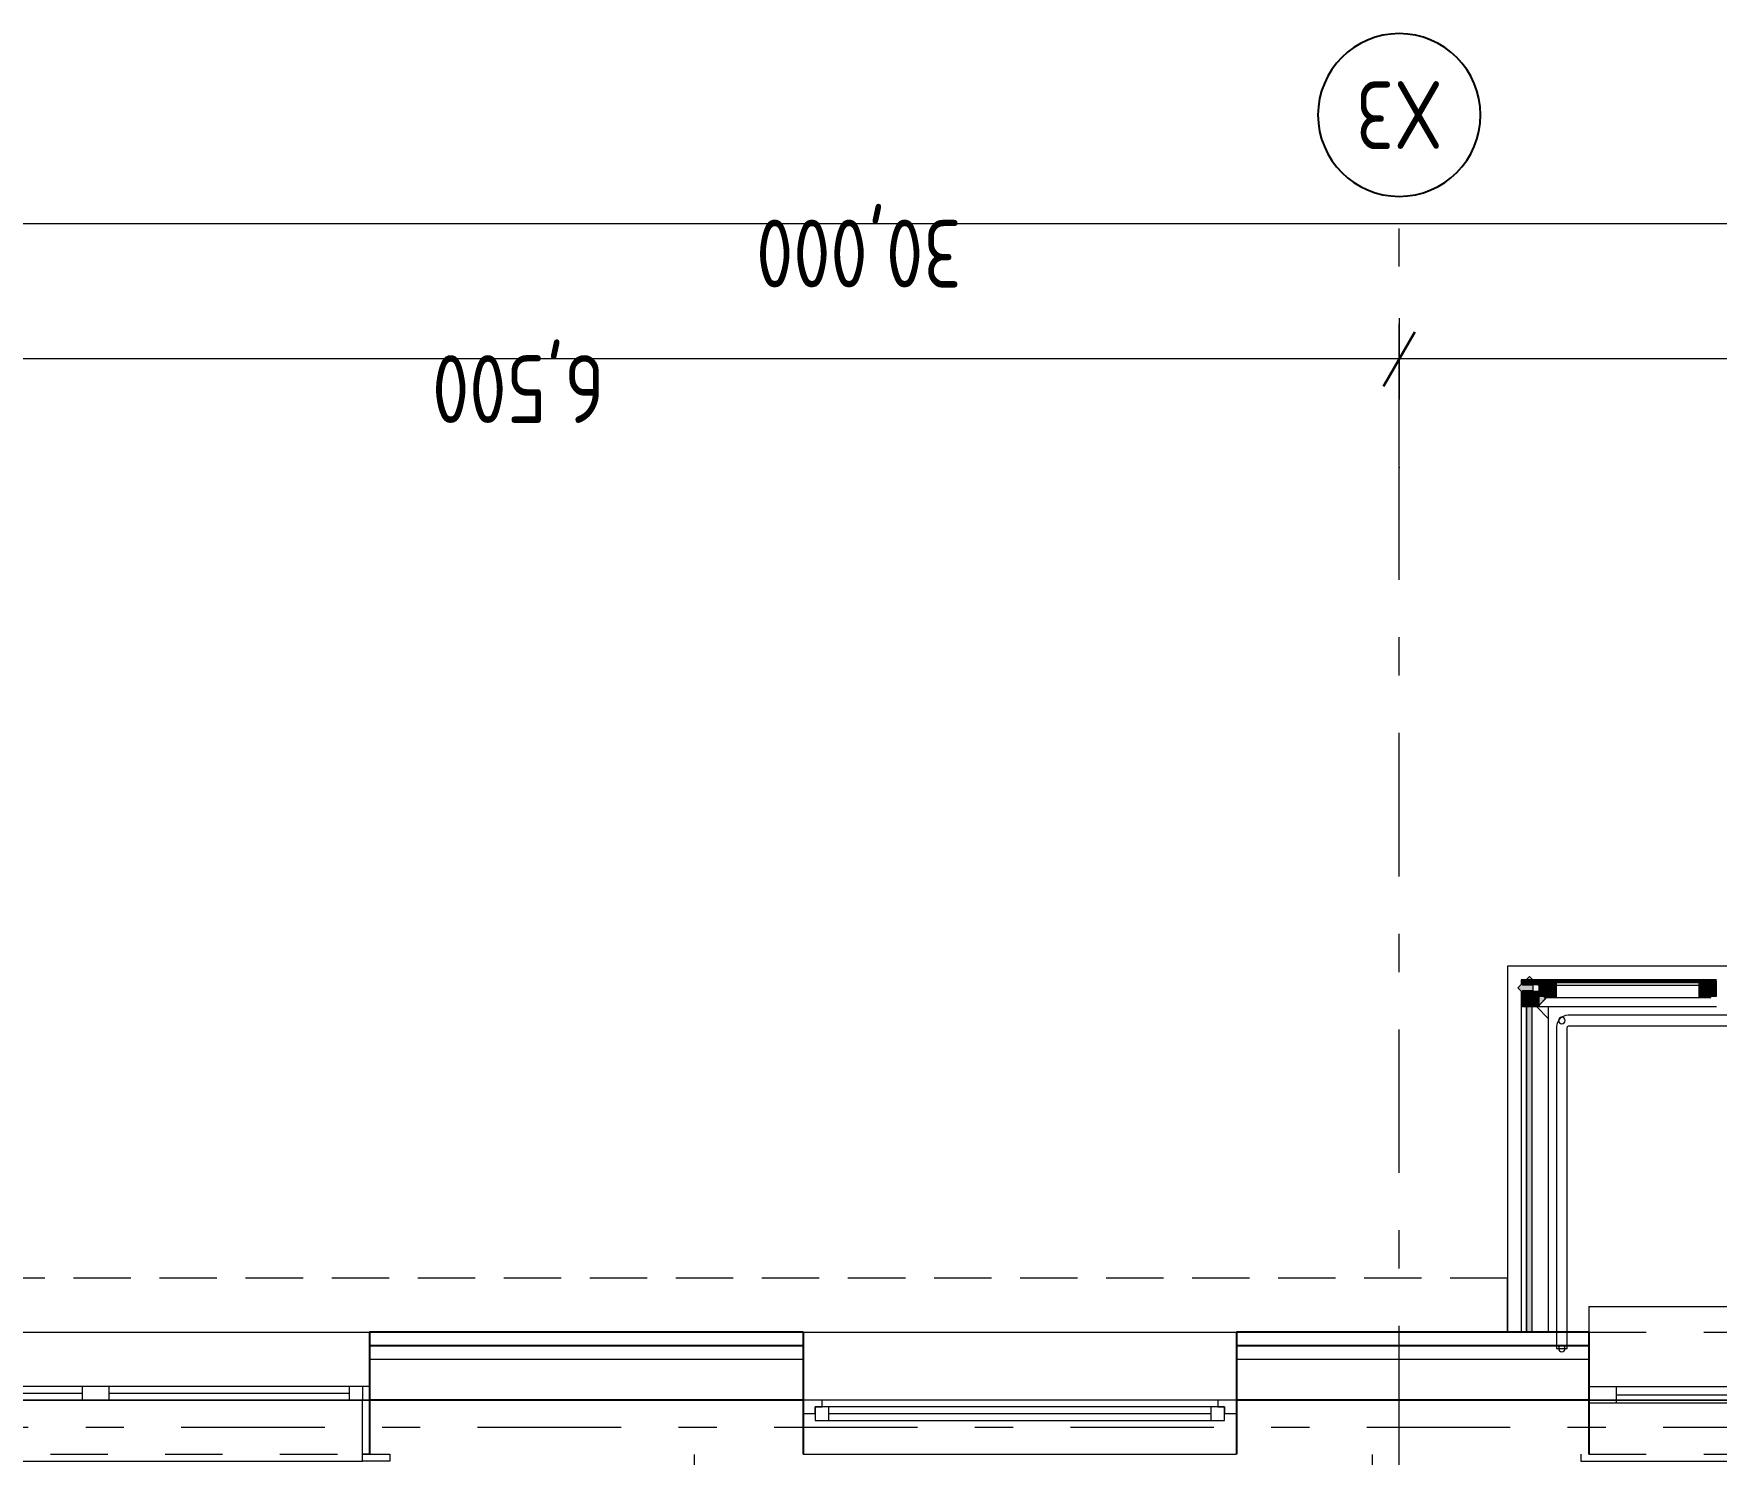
# Model space of a CAD drawing. Header units: millimetres. Extents: x 18162 to 3540582, y 72188 to 247925.
# Drawn here: x 668972 to 675181, y 96546 to 101785 of the extents above; entities that cross this region are included whole.
import ezdxf
from ezdxf.enums import TextEntityAlignment as Align

# ---------------------------------------------------------------- set-up
doc = ezdxf.new("R2010")
doc.units = ezdxf.units.MM
doc.header["$MEASUREMENT"] = 0
doc.set_wipeout_variables(frame=1)
for name, pattern in [('Dashed', [423.333333, 211.666667, -211.666667]), ('Double Dashed', [1093.611073, 529.166651, -211.666656, 141.111112, -211.666656]), ('Hidden Line', [317.5, 211.666667, -105.833333]), ('Wipeout_Contour', [1000, 0, -1000])]:
    doc.linetypes.add(name, pattern=pattern)
for name, color, linetype in [('Archicad Windows', 7, 'Continuous'), ('Dimensioning - General', 7, 'Continuous'), ('Finish - Wall', 7, 'Continuous'), ('Interior - Stair & Railing', 7, 'Continuous'), ('Structural - Bearing', 7, 'Continuous'), ('Structural - Grid', 7, 'Continuous')]:
    doc.layers.add(name, color=color, linetype=linetype)
doc.styles.add('GENERATED_STYLE_3', font='', dxfattribs={"width": 0.8})
doc.styles.get('GENERATED_STYLE_3').set_extended_font_data('ISOCPEUR MON')
doc.dimstyles.new('GENERATED_STYLE__2', dxfattribs={"dimtxt": 250, "dimasz": 152, "dimexe": 0.18, "dimexo": 0.0625, "dimgap": 0, "dimtad": 1, "dimdec": 0, "dimzin": 0, "dimdsep": 46, "dimtxsty": 'GENERATED_STYLE_3', "dimblk": 'ARROWHEAD_2', "dimblk1": 'ARROWHEAD_2', "dimblk2": 'ARROWHEAD_2', "dimcen": 0.09, "dimse1": 1, "dimse2": 1, "dimclrd": 13, "dimclre": 13, "dimclrt": 13, "dimadec": 0, "dimazin": 0, "dimtfac": 1, "dimtdec": 4, "dimtmove": 0, "dimatfit": 3, "dimfxl": 1, "dimtolj": 1, "dimtzin": 0, "dimarcsym": 0})

# ---------------------------------------------------------------- blocks, each defined once
blk = doc.blocks.new('Terrace Door 01 27[35]_3', base_point=(636137.8, 0))
at = {"layer": 'Archicad Windows', "color": 7, "linetype": 'Continuous', "lineweight": 13}
for p, q in [((674711.3, 97090.7), (676061.3, 97090.7)), ((674711.3, 97090.7), (674711.3, 96995.7)), ((676061.3, 97090.7), (676061.3, 96795.7)), ((676911.3, 97090.7), (676061.3, 97090.7)), ((676911.3, 97090.7), (676911.3, 96995.7)), ((674711.3, 96795.7), (676911.3, 96795.7)), ((674711.3, 96795.7), (674711.3, 96735.7)), ((674811.3, 96795.7), (674811.3, 96735.7)), ((674811.3, 96765.7), (676061.3, 96765.7)), ((676061.3, 96795.7), (676061.3, 96735.7)), ((676161.3, 96795.7), (676161.3, 96775.7)), ((676221.3, 96775.7), (676221.3, 96715.7)), ((676221.3, 96745.7), (676751.3, 96745.7)), ((676751.3, 96775.7), (676751.3, 96715.7)), ((676811.3, 96795.7), (676811.3, 96775.7)), ((676911.3, 96795.7), (676911.3, 96735.7)), ((674711.3, 96735.7), (674811.3, 96735.7)), ((674811.3, 96735.7), (676061.3, 96735.7)), ((676061.3, 96735.7), (676061.3, 96520.7)), ((676061.3, 96735.7), (676061.3, 96520.7)), ((676061.3, 96735.7), (676141.3, 96735.7)), ((676911.3, 96735.7), (676831.3, 96735.7)), ((676831.3, 96715.7), (676831.3, 96025.7)), ((674681.3, 96545.7), (674681.3, 96520.7)), ((674681.3, 96520.7), (676061.3, 96520.7)), ((676941.3, 96520.7), (676061.3, 96520.7)), ((676941.3, 96545.7), (676941.3, 96520.7))]:
    blk.add_line(p, q, dxfattribs=at)
at = {"layer": 'Archicad Windows', "color": 7, "linetype": 'Dashed', "lineweight": 13}
for p, q in [((674711.3, 96995.7), (676061.3, 96995.7)), ((674711.3, 96545.7), (676061.3, 96545.7))]:
    blk.add_line(p, q, dxfattribs=at)
at = {"layer": 'Archicad Windows', "color": 7, "linetype": 'Continuous', "lineweight": 13, "flags": 128}
for points in [[(676141.3, 96775.7), (676141.3, 96715.7), (676221.3, 96715.7), (676221.3, 96775.7)], [(676221.3, 96775.7), (676221.3, 96715.7), (676751.3, 96715.7), (676751.3, 96775.7)], [(676751.3, 96775.7), (676751.3, 96715.7), (676831.3, 96715.7), (676831.3, 96775.7)]]:
    blk.add_lwpolyline(points, close=True, dxfattribs=at)
at = {"layer": 'Archicad Windows', "color": 7, "linetype": 'Continuous', "lineweight": 13}
blk.add_arc((676831.3, 96715.7), 690, 180, 270, dxfattribs=at)
blk = doc.blocks.new('Window with Sidelight 27[36]_3', base_point=(636137.8, 0))
at = {"layer": 'Archicad Windows', "color": 7, "linetype": 'Continuous', "lineweight": 13}
for p, q in [((668611.3, 96995.7), (670211.3, 96995.7)), ((668611.3, 96995.7), (668611.3, 96945.7)), ((670211.3, 96995.7), (670211.3, 96945.7)), ((668611.3, 96945.7), (668611.3, 96895.7)), ((670211.3, 96945.7), (670211.3, 96895.7)), ((668611.3, 96895.7), (668611.3, 96795.7)), ((670211.3, 96895.7), (670211.3, 96795.7)), ((668636.3, 96795.7), (668611.3, 96795.7)), ((668611.3, 96795.7), (668611.3, 96745.7)), ((668611.3, 96795.7), (668611.3, 96745.7)), ((668611.3, 96545.7), (668611.3, 96745.7)), ((668611.3, 96745.7), (668636.3, 96745.7)), ((668611.3, 96745.7), (668636.3, 96745.7)), ((668611.3, 96745.7), (668611.3, 96545.7)), ((668611.3, 96745.7), (668611.3, 96545.7)), ((668686.3, 96795.7), (668636.3, 96795.7)), ((668636.3, 96795.7), (668636.3, 96745.7)), ((668636.3, 96745.7), (668636.3, 96545.7)), ((668636.3, 96745.7), (668686.3, 96745.7)), ((668686.3, 96745.7), (668686.3, 96795.7)), ((669151.3, 96795.7), (668686.3, 96795.7)), ((668686.3, 96770.7), (669151.3, 96770.7)), ((668686.3, 96745.7), (669151.3, 96745.7)), ((669201.3, 96795.7), (669151.3, 96795.7)), ((669151.3, 96795.7), (669151.3, 96745.7)), ((669151.3, 96745.7), (669201.3, 96745.7)), ((669251.3, 96795.7), (669201.3, 96795.7)), ((669201.3, 96745.7), (669251.3, 96745.7)), ((669251.3, 96745.7), (669251.3, 96795.7)), ((670136.3, 96795.7), (669251.3, 96795.7)), ((669251.3, 96770.7), (670136.3, 96770.7)), ((669251.3, 96745.7), (670136.3, 96745.7)), ((670186.3, 96795.7), (670136.3, 96795.7)), ((670136.3, 96795.7), (670136.3, 96745.7)), ((670136.3, 96745.7), (670186.3, 96745.7)), ((670211.3, 96795.7), (670186.3, 96795.7)), ((670186.3, 96795.7), (670186.3, 96745.7)), ((670186.3, 96545.7), (670186.3, 96745.7)), ((670186.3, 96745.7), (670211.3, 96745.7)), ((670186.3, 96745.7), (670211.3, 96745.7)), ((670211.3, 96795.7), (670211.3, 96745.7)), ((670211.3, 96795.7), (670211.3, 96745.7)), ((670211.3, 96745.7), (670211.3, 96545.7)), ((670211.3, 96745.7), (670211.3, 96545.7)), ((670211.3, 96745.7), (670211.3, 96545.7)), ((668536.3, 96520.7), (668536.3, 96545.7)), ((668536.3, 96545.7), (668636.3, 96545.7)), ((668611.3, 96545.7), (668536.3, 96545.7)), ((668611.3, 96545.7), (668536.3, 96545.7)), ((668636.3, 96520.7), (668536.3, 96520.7)), ((668636.3, 96545.7), (668611.3, 96545.7)), ((668636.3, 96545.7), (668636.3, 96520.7)), ((668636.3, 96520.7), (670186.3, 96520.7)), ((670211.3, 96545.7), (670186.3, 96545.7)), ((670186.3, 96545.7), (670286.3, 96545.7)), ((670186.3, 96520.7), (670186.3, 96545.7)), ((670286.3, 96520.7), (670186.3, 96520.7)), ((670211.3, 96545.7), (670286.3, 96545.7)), ((670211.3, 96545.7), (670286.3, 96545.7)), ((670286.3, 96545.7), (670286.3, 96520.7))]:
    blk.add_line(p, q, dxfattribs=at)
at = {"layer": 'Archicad Windows', "color": 7, "linetype": 'Dashed', "lineweight": 13}
blk.add_line((668611.3, 96545.7), (670211.3, 96545.7), dxfattribs=at)
blk = doc.blocks.new('Window 27[40]_3', base_point=(636137.8, 0))
at = {"layer": 'Archicad Windows', "color": 7, "linetype": 'Continuous', "lineweight": 13}
for p, q in [((671811.3, 96995.7), (673411.3, 96995.7)), ((671811.3, 96995.7), (671811.3, 96945.7)), ((673411.3, 96995.7), (673411.3, 96945.7)), ((671811.3, 96945.7), (671811.3, 96895.7)), ((673411.3, 96945.7), (673411.3, 96895.7)), ((671811.3, 96895.7), (671811.3, 96745.7)), ((673411.3, 96895.7), (673411.3, 96745.7)), ((671881.3, 96745.7), (671811.3, 96745.7)), ((671811.3, 96745.7), (671811.3, 96695.7)), ((671811.3, 96745.7), (671811.3, 96695.7)), ((671881.3, 96720.7), (671881.3, 96745.7)), ((673341.3, 96745.7), (671881.3, 96745.7)), ((673411.3, 96745.7), (673341.3, 96745.7)), ((673341.3, 96745.7), (673341.3, 96720.7)), ((673411.3, 96745.7), (673411.3, 96695.7)), ((673411.3, 96745.7), (673411.3, 96695.7)), ((671811.3, 96695.7), (671856.3, 96695.7)), ((671811.3, 96695.7), (671811.3, 96545.7)), ((671856.3, 96695.7), (671856.3, 96720.7)), ((671856.3, 96720.7), (671881.3, 96720.7)), ((671906.3, 96720.7), (671856.3, 96720.7)), ((671856.3, 96720.7), (671856.3, 96670.7)), ((671906.3, 96670.7), (671906.3, 96720.7)), ((673316.3, 96720.7), (671906.3, 96720.7)), ((671906.3, 96695.7), (673316.3, 96695.7)), ((673366.3, 96720.7), (673316.3, 96720.7)), ((673316.3, 96720.7), (673316.3, 96670.7)), ((673341.3, 96720.7), (673366.3, 96720.7)), ((673366.3, 96720.7), (673366.3, 96695.7)), ((673366.3, 96670.7), (673366.3, 96720.7)), ((673366.3, 96695.7), (673411.3, 96695.7)), ((673411.3, 96695.7), (673411.3, 96545.7)), ((671856.3, 96670.7), (671906.3, 96670.7)), ((671906.3, 96670.7), (673316.3, 96670.7)), ((671906.3, 96670.7), (673316.3, 96670.7)), ((673316.3, 96670.7), (673366.3, 96670.7)), ((671811.3, 96545.7), (673411.3, 96545.7))]:
    blk.add_line(p, q, dxfattribs=at)
blk = doc.blocks.new('*D634', base_point=(636137.8, 0))
at = {"layer": 'Dimensioning - General', "color": 13, "linetype": 'Continuous', "lineweight": 13, "transparency": 16777216}
for p, q in [((680511.3, 100735.6), (680511.3, 100435.6)), ((687011.3, 100735.6), (687011.3, 100435.6)), ((680511.3, 100585.6), (674011.3, 100585.6)), ((687011.3, 100585.6), (680511.3, 100585.6)), ((687109.1, 100585.6), (687011.3, 100585.6))]:
    blk.add_line(p, q, dxfattribs=at)
at = {"layer": 'Dimensioning - General', "color": 12, "linetype": 'Continuous', "lineweight": 35, "transparency": 16777216}
for p, q in [((680453.6, 100485.6), (680569.1, 100685.6)), ((686953.6, 100485.6), (687069.1, 100685.6))]:
    blk.add_line(p, q, dxfattribs=at)
at = {"layer": 'Dimensioning - General', "color": 13, "lineweight": 13, "transparency": 16777216, "insert": (684075.7, 100658), "char_height": 250, "attachment_point": 7, "rotation": 180, "style": 'GENERATED_STYLE_3'}
blk.add_mtext('\\A1;{\\pql;\\fISOCPEUR MON|b0|i0|c0|p0;\\W0.800000;6,500}', dxfattribs=at)
blk = doc.blocks.new('ARROWHEAD_2')
at = {"color": 0, "linetype": 'Continuous', "lineweight": 0}
for p, q in [((-0.378, -0.655), (0.378, 0.655)), ((0, 0), (-1, 0))]:
    blk.add_line(p, q, dxfattribs=at)
blk = doc.blocks.new('*D635', base_point=(636137.8, 0))
at = {"layer": 'Dimensioning - General', "color": 13, "linetype": 'Continuous', "lineweight": 13, "transparency": 16777216}
for p, q in [((674011.3, 100735.6), (674011.3, 100435.6)), ((680511.3, 100735.6), (680511.3, 100435.6)), ((674011.3, 100585.6), (667511.3, 100585.6)), ((680511.3, 100585.6), (674011.3, 100585.6))]:
    blk.add_line(p, q, dxfattribs=at)
at = {"layer": 'Dimensioning - General', "color": 12, "linetype": 'Continuous', "lineweight": 35, "transparency": 16777216}
for p, q in [((673953.6, 100485.6), (674069.1, 100685.6)), ((680453.6, 100485.6), (680569.1, 100685.6))]:
    blk.add_line(p, q, dxfattribs=at)
at = {"layer": 'Dimensioning - General', "color": 13, "lineweight": 13, "transparency": 16777216, "insert": (677575.7, 100658), "char_height": 250, "attachment_point": 7, "rotation": 180, "style": 'GENERATED_STYLE_3'}
blk.add_mtext('\\A1;{\\pql;\\fISOCPEUR MON|b0|i0|c0|p0;\\W0.800000;6,500}', dxfattribs=at)
blk = doc.blocks.new('*D636', base_point=(636137.8, 0))
at = {"layer": 'Dimensioning - General', "color": 13, "linetype": 'Continuous', "lineweight": 13, "transparency": 16777216}
for p, q in [((674011.3, 100735.6), (674011.3, 100435.6)), ((674011.3, 100585.6), (667511.3, 100585.6))]:
    blk.add_line(p, q, dxfattribs=at)
at = {"layer": 'Dimensioning - General', "color": 12, "linetype": 'Continuous', "lineweight": 35, "transparency": 16777216}
for p, q in [((667453.6, 100485.6), (667569.1, 100685.6)), ((673953.6, 100485.6), (674069.1, 100685.6))]:
    blk.add_line(p, q, dxfattribs=at)
at = {"layer": 'Dimensioning - General', "color": 13, "lineweight": 13, "transparency": 16777216, "insert": (671075.7, 100658), "char_height": 250, "attachment_point": 7, "rotation": 180, "style": 'GENERATED_STYLE_3'}
blk.add_mtext('\\A1;{\\pql;\\fISOCPEUR MON|b0|i0|c0|p0;\\W0.800000;6,500}', dxfattribs=at)
blk = doc.blocks.new('*D637', base_point=(636137.8, 0))
at = {"layer": 'Dimensioning - General', "color": 13, "linetype": 'Continuous', "lineweight": 13, "transparency": 16777216}
for p, q in [((667511.3, 100735.6), (667511.3, 100435.6)), ((667511.3, 100585.6), (663511.3, 100585.6)), ((674011.3, 100585.6), (667511.3, 100585.6))]:
    blk.add_line(p, q, dxfattribs=at)
at = {"layer": 'Dimensioning - General', "color": 12, "linetype": 'Continuous', "lineweight": 35, "transparency": 16777216}
for p, q in [((663453.6, 100485.6), (663569.1, 100685.6)), ((667453.6, 100485.6), (667569.1, 100685.6))]:
    blk.add_line(p, q, dxfattribs=at)
at = {"layer": 'Dimensioning - General', "color": 13, "lineweight": 13, "transparency": 16777216, "insert": (665835.7, 100658), "char_height": 250, "attachment_point": 7, "rotation": 180, "style": 'GENERATED_STYLE_3'}
blk.add_mtext('\\A1;{\\pql;\\fISOCPEUR MON|b0|i0|c0|p0;\\W0.800000;4,000}', dxfattribs=at)
blk = doc.blocks.new('*D639', base_point=(636137.8, 0))
at = {"layer": 'Dimensioning - General', "color": 13, "linetype": 'Continuous', "lineweight": 13, "transparency": 16777216}
for p, q in [((657011.3, 100935.6), (657011.3, 101235.6)), ((687011.3, 100935.6), (687011.3, 101235.6)), ((656913.5, 101085.6), (657011.3, 101085.6)), ((657011.3, 101085.6), (687011.3, 101085.6)), ((687011.3, 101085.6), (687109.1, 101085.6))]:
    blk.add_line(p, q, dxfattribs=at)
at = {"layer": 'Dimensioning - General', "color": 12, "linetype": 'Continuous', "lineweight": 35, "transparency": 16777216}
for p, q in [((657069.1, 101185.6), (656953.6, 100985.6)), ((686953.6, 100985.6), (687069.1, 101185.6))]:
    blk.add_line(p, q, dxfattribs=at)
at = {"layer": 'Dimensioning - General', "color": 13, "lineweight": 13, "transparency": 16777216, "insert": (672395.6, 101158), "char_height": 250, "attachment_point": 7, "rotation": 180, "style": 'GENERATED_STYLE_3'}
blk.add_mtext('\\A1;{\\pql;\\fISOCPEUR MON|b0|i0|c0|p0;\\W0.800000;30,000}', dxfattribs=at)
blk = doc.blocks.new('Standard grid marker[331]_3', base_point=(654300.1, 96645.7))
at = {"layer": 'Structural - Grid', "color": 13, "linetype": 'Double Dashed', "lineweight": 13}
blk.add_line((655300.1, 96645.7), (689862.2, 96645.7), dxfattribs=at)
at = {"layer": 'Structural - Grid', "color": 13, "lineweight": 13, "style": 'GENERATED_STYLE_3'}
blk.add_attdef('AC_MarkerText_1', text='', height=250, rotation=180, dxfattribs=at).set_placement((691162.2, 96520.7), align=Align.TOP_CENTER)
blk = doc.blocks.new('Standard grid marker[333]_3', base_point=(674011.3, 72524.1))
at = {"layer": 'Structural - Grid', "color": 13, "linetype": 'Double Dashed', "lineweight": 13}
for p, q in [((674011.3, 100185.5), (674011.3, 101185.5)), ((674011.3, 73524.1), (674011.3, 100185.5))]:
    blk.add_line(p, q, dxfattribs=at)
at = {"layer": 'Structural - Grid', "color": 13, "linetype": 'Continuous', "lineweight": 25, "flags": 128}
blk.add_lwpolyline([(674011.3, 101785.5, 1), (674011.3, 101185.5, 1)], format="xyb", close=True, dxfattribs=at)
at = {"layer": 'Structural - Grid', "color": 13, "linetype": 'Double Dashed', "lineweight": 13}
blk.add_point((674011.3, 100185.5), dxfattribs=at)
blk.add_point((674011.3, 100185.5), dxfattribs=at)
at = {"layer": 'Structural - Grid', "color": 13, "lineweight": 13, "style": 'GENERATED_STYLE_3'}
blk.add_attdef('AC_MarkerText_1', text='', height=250, rotation=180, dxfattribs=at).set_placement((674011.3, 101360.5), align=Align.TOP_CENTER)

msp = doc.modelspace()

# ---------------------------------------------------------------- linework, layer by layer
at = {"layer": 'Finish - Wall', "color": 7, "linetype": 'Continuous', "lineweight": 13}
msp.add_line((674561.3, 96935.7), (674461.3, 96935.7), dxfattribs=at)
at = {"layer": 'Interior - Stair & Railing', "color": 7, "linetype": 'Continuous', "lineweight": 13}
for p, q in [((674624.6, 98164.3), (674613.7, 98159.8)), ((674593.9, 98135.3), (674592.7, 98132.4)), ((674597.2, 98143.3), (674593.9, 98135.3)), ((674604.4, 98152.6), (674597.2, 98143.3)), ((674613.7, 98159.8), (674604.4, 98152.6)), ((674631.3, 98119.4), (674631.4, 98119.8)), ((674631.3, 98095.7), (674631.3, 98119.4)), ((674631.4, 98119.8), (674631.7, 98121.9)), ((674631.7, 98121.9), (674632.2, 98123.1)), ((674632.2, 98123.1), (674632.9, 98124.1)), ((674632.9, 98124.1), (674633.9, 98124.9)), ((674633.9, 98124.9), (674635.1, 98125.3)), ((674635.1, 98125.3), (674637.6, 98125.7)), ((674637.6, 98125.7), (674652.4, 98125.7)), ((674652.4, 98125.7), (677445.3, 98125.7)), ((674631.3, 98079.6), (674631.3, 98095.7))]:
    msp.add_line(p, q, dxfattribs=at)
at = {"layer": 'Interior - Stair & Railing', "color": 7, "linetype": 'Continuous', "lineweight": 13, "flags": 128}
msp.add_lwpolyline([(674623.3, 98145.7, 1), (674599.3, 98145.7, 1)], format="xyb", close=True, dxfattribs=at)
at = {"layer": 'Structural - Bearing', "color": 7, "linetype": 'Continuous', "lineweight": 13, "flags": 128}
for points in [[(677711.3, 98345.7), (674411.3, 98345.7), (674411.3, 96745.7), (677711.3, 96745.7)], [(656911.3, 96745.7), (656911.3, 78545.7), (687111.3, 78545.7), (687111.3, 96745.7), (673911.3, 96745.7), (673911.3, 92545.7), (671411.3, 92545.7), (671411.3, 96745.7)]]:
    msp.add_lwpolyline(points, close=True, dxfattribs=at)
at = {"layer": 'Structural - Bearing', "color": 7, "linetype": 'Hidden Line', "lineweight": 13, "flags": 128}
msp.add_lwpolyline([(674411.3, 97195.7), (667110.9, 97195.7)], dxfattribs=at)

# ---------------------------------------------------------------- dimensions: what is measured, and where the dimension line sits
at = {"layer": 'Dimensioning - General', "color": 13, "linetype": 'Continuous', "lineweight": 13}
for base, p1, p2, angle, picture, middle in [((687011.3, 101085.6), (657011.3, 101185.5), (687011.3, 101185.5), 360, '*D639', (671881.7, 100910.6)), ((663511.3, 100585.6), (667511.3, 101185.5), (663511.3, 101185.5), 180, '*D637', (665416.9, 100410.6)), ((667511.3, 100585.6), (674011.3, 101185.5), (667511.3, 101185.5), 180, '*D636', (670656.9, 100410.6)), ((674011.3, 100585.6), (680511.3, 101185.5), (674011.3, 101185.5), 180, '*D635', (677156.9, 100410.6)), ((680511.3, 100585.6), (687011.3, 101185.5), (680511.3, 101185.5), 180, '*D634', (683656.9, 100410.6))]:
    dim = msp.add_linear_dim(base=base, p1=p1, p2=p2, angle=angle, dimstyle='GENERATED_STYLE__2', dxfattribs=at)
    dim.commit()
    dim.dimension.update_dxf_attribs({"geometry": picture, "text_midpoint": middle, "dimtype": 160, "text_rotation": 180})

# ---------------------------------------------------------------- wipeouts: each hides what was drawn before it
at = {"color": 254, "linetype": 'Wipeout_Contour', "lineweight": 0, "ltscale": 2711927.820243403}
msp.add_wipeout([(670211.3, 96995.7), (670211.3, 96945.7), (671811.3, 96945.7), (671811.3, 96995.7)], dxfattribs=at).dxf.layer = 'Structural - Bearing'

# ---------------------------------------------------------------- next in the draw order: linework, layer by layer
at = {"layer": 'Structural - Bearing', "color": 7, "linetype": 'Continuous', "lineweight": 25, "flags": 128}
msp.add_lwpolyline([(671811.3, 96995.7), (670211.3, 96995.7)], dxfattribs=at)

# ---------------------------------------------------------------- next in the draw order: wipeouts: each hides what was drawn before it
at = {"color": 254, "linetype": 'Wipeout_Contour', "lineweight": 0, "ltscale": 2044768.184542498}
msp.add_wipeout([(674466.3, 98295.7), (674461.3, 98295.7), (674466.3, 98290.7)], dxfattribs=at).dxf.layer = 'Finish - Wall'
at = {"color": 254, "linetype": 'Wipeout_Contour', "lineweight": 0, "ltscale": 3408232.926935486}
msp.add_wipeout([(674520.3, 98195.7), (674519.6, 98195), (674561.3, 98153.2), (674561.3, 98195.7), (674526.3, 98195.7)], dxfattribs=at).dxf.layer = 'Finish - Wall'
at = {"color": 254, "linetype": 'Wipeout_Contour', "lineweight": 0, "ltscale": 2711899.22192772}
msp.add_wipeout([(670211.3, 96895.7), (671811.3, 96895.7), (671811.3, 96945.7), (670211.3, 96945.7)], dxfattribs=at).dxf.layer = 'Structural - Bearing'

# ---------------------------------------------------------------- next in the draw order: linework, layer by layer
at = {"layer": 'Structural - Bearing', "color": 7, "linetype": 'Continuous', "lineweight": 25}
for p, q in [((670211.3, 96995.7), (670211.3, 96945.7)), ((671811.3, 96995.7), (671811.3, 96945.7)), ((671811.3, 96945.7), (670211.3, 96945.7))]:
    msp.add_line(p, q, dxfattribs=at)

# ---------------------------------------------------------------- next in the draw order: wipeouts: each hides what was drawn before it
at = {"color": 254, "linetype": 'Wipeout_Contour', "lineweight": 0, "ltscale": 2726350.737451561}
msp.add_wipeout([(674461.3, 98295.7), (674461.3, 98278.1), (674466.3, 98283.1), (674466.3, 98290.7)], dxfattribs=at).dxf.layer = 'Finish - Wall'
at = {"color": 254, "linetype": 'Wipeout_Contour', "lineweight": 0, "ltscale": 4091192.281197044}
msp.add_wipeout([(674526.3, 98195.7), (675181.3, 98195.7), (675181.3, 98255.7), (674543.8, 98255.7), (674562, 98237.4), (674526.3, 98201.7)], dxfattribs=at).dxf.layer = 'Finish - Wall'
at = {"color": 254, "linetype": 'Wipeout_Contour', "lineweight": 0, "ltscale": 3389007.696523684}
msp.add_wipeout([(670211.3, 96895.7), (670211.3, 96795.7), (670211.3, 96745.7), (671811.3, 96745.7), (671811.3, 96895.7)], dxfattribs=at).dxf.layer = 'Structural - Bearing'

# ---------------------------------------------------------------- next in the draw order: linework, layer by layer
at = {"layer": 'Finish - Wall', "color": 7, "linetype": 'Continuous', "lineweight": 13, "flags": 128}
msp.add_lwpolyline([(674466.3, 98295.7), (674461.3, 98295.7)], dxfattribs=at)
at = {"layer": 'Interior - Stair & Railing', "color": 7, "linetype": 'Continuous', "lineweight": 13}
for p, q in [((674635, 98165.7), (674624.6, 98164.3)), ((674636.3, 98165.7), (674635, 98165.7)), ((674652.4, 98165.7), (674636.3, 98165.7)), ((677445.3, 98165.7), (674652.4, 98165.7))]:
    msp.add_line(p, q, dxfattribs=at)
at = {"layer": 'Structural - Bearing', "color": 7, "linetype": 'Continuous', "lineweight": 25}
for p, q in [((670211.3, 96945.7), (670211.3, 96895.7)), ((671811.3, 96945.7), (671811.3, 96895.7)), ((670211.3, 96895.7), (670211.3, 96795.7))]:
    msp.add_line(p, q, dxfattribs=at)
at = {"layer": 'Structural - Bearing', "color": 7, "linetype": 'Continuous', "lineweight": 13}
msp.add_line((671811.3, 96895.7), (670211.3, 96895.7), dxfattribs=at)

# ---------------------------------------------------------------- next in the draw order: wipeouts: each hides what was drawn before it
at = {"color": 254, "linetype": 'Wipeout_Contour', "lineweight": 0, "ltscale": 2727893.749001592}
msp.add_wipeout([(674526.3, 98275.7), (675181.3, 98275.7), (675181.3, 98295.7), (674526.3, 98295.7)], dxfattribs=at).dxf.layer = 'Finish - Wall'
at = {"color": 254, "linetype": 'Wipeout_Contour', "lineweight": 0, "ltscale": 3407844.860208682}
msp.add_wipeout([(674501.3, 96995.7), (674561.3, 96995.7), (674561.3, 98153.2), (674518.9, 98195.7), (674501.3, 98195.7)], dxfattribs=at).dxf.layer = 'Finish - Wall'
at = {"color": 254, "linetype": 'Wipeout_Contour', "lineweight": 0, "ltscale": 2711742.215779492}
msp.add_wipeout([(670211.3, 96745.7), (670211.3, 96545.7), (671811.3, 96545.7), (671811.3, 96745.7)], dxfattribs=at).dxf.layer = 'Structural - Bearing'

# ---------------------------------------------------------------- next in the draw order: linework, layer by layer
at = {"layer": 'Finish - Wall', "color": 7, "linetype": 'Continuous', "lineweight": 13}
msp.add_line((674561.3, 96995.7), (674561.3, 96935.7), dxfattribs=at)
at = {"layer": 'Finish - Wall', "color": 7, "linetype": 'Continuous', "lineweight": 13, "flags": 128}
for points in [[(674561.3, 98195.7), (674561.3, 98153.2)], [(674561.3, 98153.2), (674561.3, 96995.7)]]:
    msp.add_lwpolyline(points, dxfattribs=at)
at = {"layer": 'Interior - Stair & Railing', "color": 7, "linetype": 'Continuous', "lineweight": 13}
for p, q in [((674592.7, 98132.4), (674591.3, 98122)), ((674591.3, 98122), (674591.3, 98095.7)), ((674591.3, 98095.7), (674591.3, 98079.6))]:
    msp.add_line(p, q, dxfattribs=at)
at = {"layer": 'Structural - Bearing', "color": 7, "linetype": 'Continuous', "lineweight": 25}
for p, q in [((671811.3, 96895.7), (671811.3, 96745.7)), ((670211.3, 96795.7), (670211.3, 96745.7)), ((671811.3, 96745.7), (670211.3, 96745.7)), ((670211.3, 96745.7), (670211.3, 96545.7)), ((671811.3, 96745.7), (671811.3, 96695.7)), ((671811.3, 96695.7), (671811.3, 96545.7))]:
    msp.add_line(p, q, dxfattribs=at)

# ---------------------------------------------------------------- next in the draw order: block references
at = {"layer": 'Archicad Windows', "color": 7, "linetype": 'Continuous', "lineweight": 13}
msp.add_blockref('Window with Sidelight 27[36]_3', (636137.8, 0), dxfattribs=at)

# ---------------------------------------------------------------- next in the draw order: wipeouts: each hides what was drawn before it
at = {"color": 254, "linetype": 'Wipeout_Contour', "lineweight": 0, "ltscale": 4089154.65669827}
msp.add_wipeout([(674461.3, 96995.7), (674481.3, 96995.7), (674481.3, 98195.7), (674466.3, 98195.7), (674466.3, 98248.2), (674461.3, 98253.2)], dxfattribs=at).dxf.layer = 'Finish - Wall'

# ---------------------------------------------------------------- next in the draw order: linework, layer by layer
at = {"layer": 'Finish - Wall', "color": 7, "linetype": 'Continuous', "lineweight": 13}
msp.add_line((674466.3, 98295.7), (674466.3, 98275.7), dxfattribs=at)
at = {"layer": 'Finish - Wall', "color": 7, "linetype": 'Continuous', "lineweight": 13, "flags": 128}
msp.add_lwpolyline([(674461.3, 98295.7), (674461.3, 98278.1)], dxfattribs=at)

# ---------------------------------------------------------------- next in the draw order: wipeouts: each hides what was drawn before it
at = {"color": 254, "linetype": 'Wipeout_Contour', "lineweight": 0, "ltscale": 2727896.919479875}
msp.add_wipeout([(675211.3, 98275.7), (674503.8, 98275.7), (674503.8, 98255.7), (675211.3, 98255.7)], dxfattribs=at).dxf.layer = 'Finish - Wall'
at = {"color": 254, "linetype": 'Wipeout_Contour', "lineweight": 0, "ltscale": 2726057.618337018}
msp.add_wipeout([(674481.3, 96975.7), (674501.3, 96975.7), (674501.3, 98195.7), (674481.3, 98195.7)], dxfattribs=at).dxf.layer = 'Finish - Wall'

# ---------------------------------------------------------------- next in the draw order: hatches: boundary and pattern name
at = {"layer": 'Finish - Wall', "linetype": 'Continuous', "lineweight": 9}
for points in [[(674526.3, 98275.7), (674526.3, 98295.7), (674466.3, 98295.7), (674466.3, 98275.7)], [(674526.3, 98255.7), (674466.3, 98255.7), (674466.3, 98195.7), (674526.3, 98195.7)], [(674501.3, 96975.7), (674481.3, 96975.7), (674481.3, 96995.7), (674461.3, 96995.7), (674461.3, 96935.7), (674561.3, 96935.7), (674561.3, 96995.7), (674501.3, 96995.7)]]:
    msp.add_hatch(color=7, dxfattribs=at).paths.add_polyline_path(points)
at = {"layer": 'Finish - Wall', "linetype": 'Continuous', "lineweight": 13}
msp.add_hatch(color=7, dxfattribs=at).paths.add_polyline_path([(674481.3, 96975.7), (674501.3, 96975.7), (674501.3, 98253.2), (674481.3, 98253.2)])

# ---------------------------------------------------------------- next in the draw order: linework, layer by layer
at = {"layer": 'Finish - Wall', "color": 7, "linetype": 'Continuous', "lineweight": 13}
for p, q in [((674491.3, 98308.1), (674448.9, 98265.7)), ((674526.3, 98295.7), (674466.3, 98295.7)), ((674491.3, 98308.1), (674523.8, 98275.7)), ((674526.3, 98295.7), (674526.3, 98275.7)), ((674448.9, 98265.7), (674481.3, 98233.2)), ((674503.8, 98275.7), (674466.3, 98275.7)), ((674466.3, 98255.7), (674466.3, 98195.7)), ((674503.8, 98255.7), (674466.3, 98255.7)), ((674481.3, 98253.2), (674481.3, 98233.2)), ((674501.3, 98253.2), (674481.3, 98253.2)), ((674501.3, 98253.2), (674501.3, 98213.2)), ((674503.8, 98275.7), (674503.8, 98255.7)), ((674526.3, 98275.7), (674523.8, 98275.7)), ((674526.3, 98255.7), (674526.3, 98195.7)), ((674526.3, 98195.7), (674466.3, 98195.7)), ((674501.3, 98213.2), (674519.6, 98195)), ((674461.3, 96995.7), (674461.3, 96935.7)), ((674481.3, 96995.7), (674461.3, 96995.7)), ((674481.3, 96995.7), (674481.3, 96975.7)), ((674501.3, 96995.7), (674501.3, 96975.7)), ((674561.3, 96995.7), (674501.3, 96995.7)), ((674501.3, 96975.7), (674481.3, 96975.7))]:
    msp.add_line(p, q, dxfattribs=at)
at = {"layer": 'Finish - Wall', "color": 7, "linetype": 'Continuous', "lineweight": 13, "flags": 128}
for points in [[(675181.3, 98295.7), (674526.3, 98295.7)], [(674461.3, 98253.2), (674461.3, 96995.7)], [(674526.3, 98275.7), (675181.3, 98275.7)], [(674543.8, 98255.7), (675181.3, 98255.7)], [(674481.3, 96995.7), (674481.3, 98195.7)], [(674501.3, 96995.7), (674501.3, 98195.7)], [(674561.3, 98153.2), (674519.6, 98195)], [(675181.3, 98195.7), (674526.3, 98195.7)]]:
    msp.add_lwpolyline(points, dxfattribs=at)
msp.add_lwpolyline([(674481.3, 96975.7), (674501.3, 96975.7), (674501.3, 98253.2), (674481.3, 98253.2)], close=True, dxfattribs=at)

# ---------------------------------------------------------------- next in the draw order: wipeouts: each hides what was drawn before it
at = {"color": 254, "linetype": 'Wipeout_Contour', "lineweight": 0, "ltscale": 2727877.897601287}
msp.add_wipeout([(674591.3, 98285.7), (674591.3, 98230.7), (675116.3, 98230.7), (675116.3, 98285.7)], dxfattribs=at).dxf.layer = 'Archicad Windows'
at = {"color": 254, "linetype": 'Wipeout_Contour', "lineweight": 0, "ltscale": 2724002.932459849}
msp.add_wipeout([(673411.3, 96945.7), (674711.3, 96945.7), (674711.3, 96995.7), (673411.3, 96995.7)], dxfattribs=at).dxf.layer = 'Structural - Bearing'

# ---------------------------------------------------------------- next in the draw order: linework, layer by layer
at = {"layer": 'Archicad Windows', "color": 7, "linetype": 'Continuous', "lineweight": 13}
msp.add_line((674591.3, 98230.7), (675116.3, 98230.7), dxfattribs=at)
at = {"layer": 'Finish - Wall', "color": 7, "linetype": 'Continuous', "lineweight": 13}
msp.add_line((674562, 98237.4), (674519.6, 98195), dxfattribs=at)
at = {"layer": 'Structural - Bearing', "color": 7, "linetype": 'Hidden Line', "lineweight": 13, "flags": 128}
for points in [[(674411.3, 96995.7), (674411.3, 97195.7)], [(667110.9, 96995.7), (674411.3, 96995.7)]]:
    msp.add_lwpolyline(points, dxfattribs=at)
at = {"layer": 'Structural - Bearing', "color": 7, "linetype": 'Continuous', "lineweight": 25, "flags": 128}
msp.add_lwpolyline([(674711.3, 96995.7), (673411.3, 96995.7)], dxfattribs=at)
at = {"layer": 'Structural - Bearing', "color": 7, "linetype": 'Continuous', "lineweight": 25}
msp.add_point((674711.3, 96995.7), dxfattribs=at)

# ---------------------------------------------------------------- next in the draw order: wipeouts: each hides what was drawn before it
at = {"color": 254, "linetype": 'Wipeout_Contour', "lineweight": 0, "ltscale": 2727895.188302617}
msp.add_wipeout([(675136.3, 98290.7), (674571.3, 98290.7), (674571.3, 98285.7), (675136.3, 98285.7)], dxfattribs=at).dxf.layer = 'Archicad Windows'
at = {"color": 254, "linetype": 'Wipeout_Contour', "lineweight": 0, "ltscale": 2723974.460803638}
msp.add_wipeout([(673411.3, 96895.7), (674711.3, 96895.7), (674711.3, 96945.7), (673411.3, 96945.7)], dxfattribs=at).dxf.layer = 'Structural - Bearing'

# ---------------------------------------------------------------- next in the draw order: hatches: boundary and pattern name
at = {"layer": 'Archicad Windows', "linetype": 'Continuous', "lineweight": 9}
for points in [[(674526.3, 98235.7), (674546.3, 98235.7), (674546.3, 98285.7), (674571.3, 98285.7), (674571.3, 98290.7), (674526.3, 98290.7)], [(675181.3, 98290.7), (675136.3, 98290.7), (675136.3, 98285.7), (675161.3, 98285.7), (675161.3, 98235.7), (675181.3, 98235.7)], [(674546.3, 98230.7), (674591.3, 98230.7), (674591.3, 98285.7), (674546.3, 98285.7)], [(675161.3, 98285.7), (675116.3, 98285.7), (675116.3, 98230.7), (675161.3, 98230.7)]]:
    msp.add_hatch(color=7, dxfattribs=at).paths.add_polyline_path(points)
at = {"layer": 'Finish - Wall', "linetype": 'Continuous', "lineweight": 9}
msp.add_hatch(color=7, dxfattribs=at).paths.add_polyline_path([(674481.3, 98233.2), (674481.3, 98253.2), (674501.3, 98253.2), (674501.3, 98213.2), (674519.6, 98195), (674562, 98237.4), (674543.8, 98255.7), (674503.8, 98255.7), (674503.8, 98275.7), (674523.8, 98275.7), (674491.3, 98308.1), (674448.9, 98265.7)])

# ---------------------------------------------------------------- next in the draw order: linework, layer by layer
at = {"layer": 'Archicad Windows', "color": 7, "linetype": 'Continuous', "lineweight": 13}
for p, q in [((675116.3, 98285.7), (674591.3, 98285.7)), ((674591.3, 98275.7), (675116.3, 98275.7))]:
    msp.add_line(p, q, dxfattribs=at)
at = {"layer": 'Archicad Windows', "color": 7, "linetype": 'Continuous', "lineweight": 13, "flags": 128}
for points in [[(674526.3, 98235.7), (674546.3, 98235.7), (674546.3, 98285.7), (674571.3, 98285.7), (674571.3, 98290.7), (674526.3, 98290.7)], [(675136.3, 98290.7), (674571.3, 98290.7), (674571.3, 98285.7), (675136.3, 98285.7)], [(675181.3, 98290.7), (675136.3, 98290.7), (675136.3, 98285.7), (675161.3, 98285.7), (675161.3, 98235.7), (675181.3, 98235.7)], [(674546.3, 98230.7), (674591.3, 98230.7), (674591.3, 98285.7), (674546.3, 98285.7)], [(675161.3, 98285.7), (675116.3, 98285.7), (675116.3, 98230.7), (675161.3, 98230.7)]]:
    msp.add_lwpolyline(points, close=True, dxfattribs=at)
at = {"layer": 'Finish - Wall', "color": 7, "linetype": 'Continuous', "lineweight": 13}
for q in [(674526.3, 98255.7), (674562, 98237.4)]:
    msp.add_line((674543.8, 98255.7), q, dxfattribs=at)
at = {"layer": 'Interior - Stair & Railing', "color": 7, "linetype": 'Continuous', "lineweight": 13}
for p, q in [((674591.3, 98079.6), (674591.3, 96935.7)), ((674631.3, 96935.7), (674631.3, 98079.6)), ((674591.3, 96935.7), (674631.3, 96935.7))]:
    msp.add_line(p, q, dxfattribs=at)
at = {"layer": 'Structural - Bearing', "color": 7, "linetype": 'Continuous', "lineweight": 25}
for p in [(673411.3, 96995.7), (674711.3, 96945.7)]:
    msp.add_line(p, (673411.3, 96945.7), dxfattribs=at)

# ---------------------------------------------------------------- next in the draw order: wipeouts: each hides what was drawn before it
at = {"color": 254, "linetype": 'Wipeout_Contour', "lineweight": 0, "ltscale": 2723917.575077805}
msp.add_wipeout([(673411.3, 96745.7), (674711.3, 96745.7), (674711.3, 96895.7), (673411.3, 96895.7)], dxfattribs=at).dxf.layer = 'Structural - Bearing'

# ---------------------------------------------------------------- next in the draw order: linework, layer by layer
at = {"layer": 'Interior - Stair & Railing', "color": 7, "linetype": 'Continuous', "lineweight": 13, "flags": 128}
msp.add_lwpolyline([(674623.3, 96935.7, 1), (674599.3, 96935.7, 1)], format="xyb", close=True, dxfattribs=at)
at = {"layer": 'Structural - Bearing', "color": 7, "linetype": 'Continuous', "lineweight": 25}
msp.add_line((673411.3, 96945.7), (673411.3, 96895.7), dxfattribs=at)
at = {"layer": 'Structural - Bearing', "color": 7, "linetype": 'Continuous', "lineweight": 13}
msp.add_line((674711.3, 96895.7), (673411.3, 96895.7), dxfattribs=at)

# ---------------------------------------------------------------- next in the draw order: wipeouts: each hides what was drawn before it
at = {"color": 254, "linetype": 'Wipeout_Contour', "lineweight": 0, "ltscale": 2723818.150837821}
msp.add_wipeout([(673411.3, 96745.7), (673411.3, 96545.7), (674711.3, 96545.7), (674711.3, 96745.7)], dxfattribs=at).dxf.layer = 'Structural - Bearing'

# ---------------------------------------------------------------- next in the draw order: linework, layer by layer
at = {"layer": 'Structural - Bearing', "color": 7, "linetype": 'Continuous', "lineweight": 25}
for p, q in [((674711.3, 96995.7), (674711.3, 96545.7)), ((673411.3, 96895.7), (673411.3, 96745.7)), ((674711.3, 96745.7), (673411.3, 96745.7)), ((673411.3, 96745.7), (673411.3, 96695.7)), ((673411.3, 96695.7), (673411.3, 96545.7))]:
    msp.add_line(p, q, dxfattribs=at)

# ---------------------------------------------------------------- next in the draw order: block references
at = {"layer": 'Archicad Windows', "color": 7, "linetype": 'Continuous', "lineweight": 13}
for name in ['Terrace Door 01 27[35]_3', 'Window 27[40]_3']:
    msp.add_blockref(name, (636137.8, 0), dxfattribs=at)
at = {"layer": 'Structural - Grid', "color": 13, "linetype": 'Continuous', "lineweight": 13}
ref = msp.add_blockref('Standard grid marker[333]_3', (674011.3, 72524.1), dxfattribs=at)
ref.add_attrib('AC_MarkerText_1', 'X3', dxfattribs={"color": 13, "lineweight": 13, "height": 250, "rotation": 180, "style": 'GENERATED_STYLE_3', "width": 0.8}).set_placement((674011.3, 101360.5), align=Align.TOP_CENTER)
msp.add_blockref('Standard grid marker[331]_3', (654300.1, 96645.7), dxfattribs=at)

doc.saveas('drawing.dxf')
